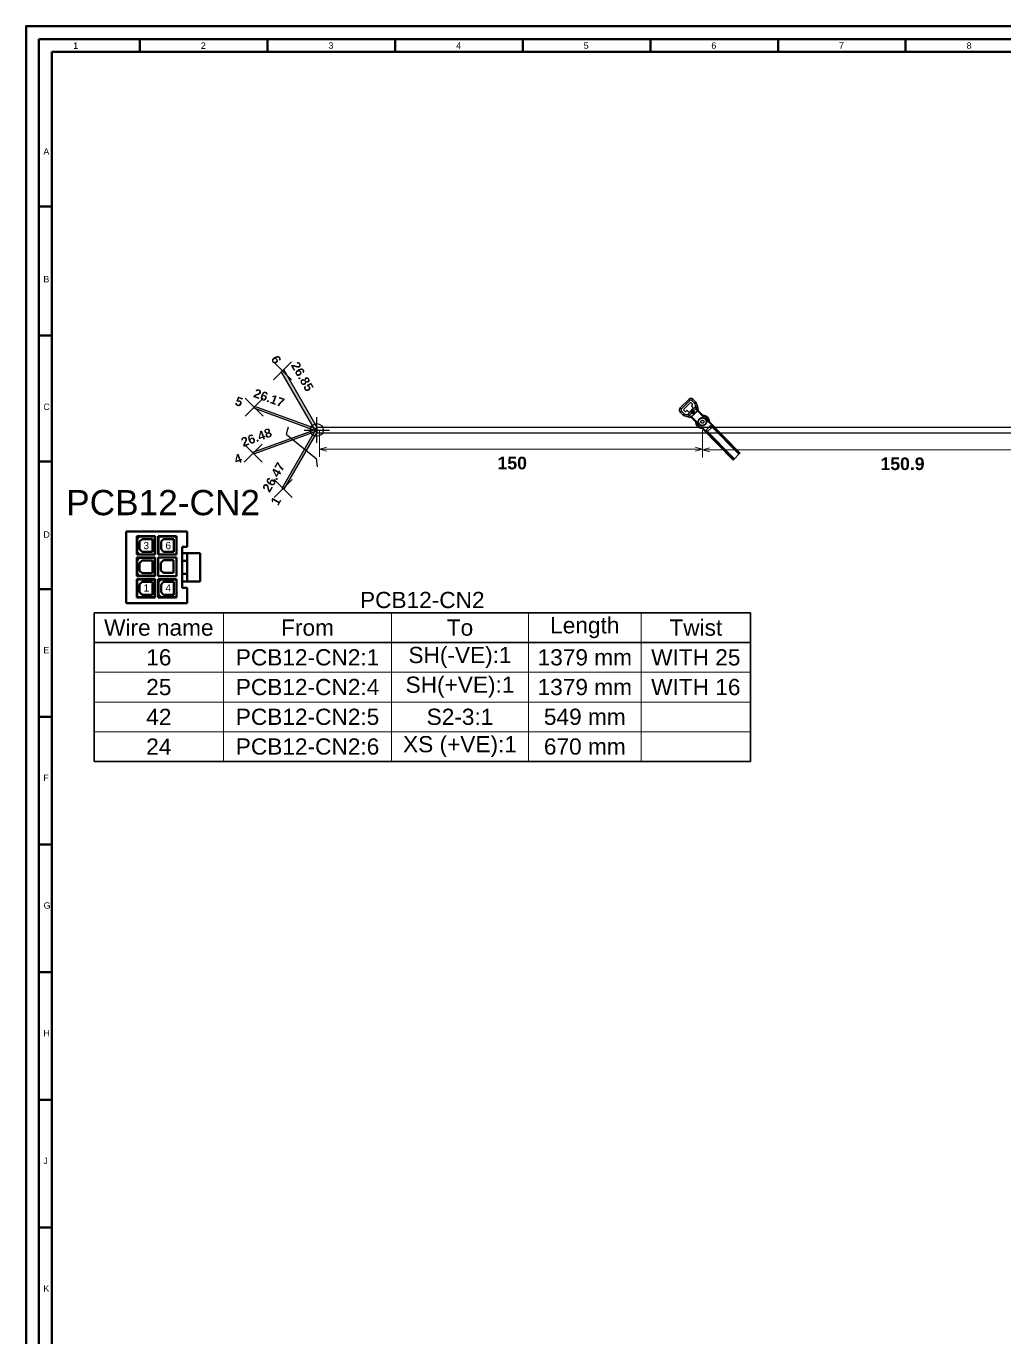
# Model space of a CAD drawing. Header units: millimetres. Extents: x 0 to 1189, y 1 to 842.
# Drawn here: x 0 to 383, y 328 to 842 of the extents above; entities that cross this region are included whole.
import ezdxf

# ---------------------------------------------------------------- set-up
doc = ezdxf.new("R2010")
doc.units = ezdxf.units.MM
doc.header["$MEASUREMENT"] = 0
doc.linetypes.add('DottedLine', pattern=[3, 0, -3])
doc.styles.get("Standard").update_dxf_attribs({"font": 'txt.shx'})

msp = doc.modelspace()

# ---------------------------------------------------------------- hatches: boundary and pattern name
h = msp.add_hatch(color=1)
h.paths.add_polyline_path([(113.7, 683.34), (89.11, 692.29), (89.39, 693.04), (113.84, 684.14), (113.84, 684.12), (113.84, 683.34)], flags=0)
h.paths.add_polyline_path([(551.07, 740.65), (550.28, 740.65), (550.28, 754.94), (551.07, 754.94)], flags=0)
h = msp.add_hatch(color=2)
h.paths.add_polyline_path([(113.35, 683.43), (99.93, 706.68), (100.9, 707.25), (113.87, 684.79), (113.84, 684.79), (113.84, 683.43)], flags=0)
h.paths.add_polyline_path([(645.39, 605.24), (646.52, 605.24), (646.55, 588.98), (645.43, 588.98)], flags=0)
at = {"true_color": 0x008000}
h = msp.add_hatch(color=96, dxfattribs=at)
h.paths.add_polyline_path([(113.84, 683.29), (89.09, 674.29), (88.82, 675.04), (113.7, 684.09), (113.84, 684.09), (113.84, 683.32)], flags=0)
h.paths.add_polyline_path([(1118.23, 352.35), (1109.75, 336.05), (1109.05, 336.42), (1117.43, 352.54), (1117.48, 352.54), (1118.23, 352.54)], flags=0)
h = msp.add_hatch(color=5)
h.paths.add_polyline_path([(113.84, 682.92), (100.95, 660.59), (100.26, 660.99), (113.49, 683.92), (113.84, 683.92), (113.84, 683.32)], flags=0)
h.paths.add_polyline_path([(1118.31, 352.54), (1126.08, 335.33), (1125.36, 335), (1117.51, 352.37), (1117.51, 352.54), (1118.28, 352.54)], flags=0)

# ---------------------------------------------------------------- linework, layer by layer
at = {"color": 7, "linetype": 'Continuous', "lineweight": 50}
for p, q in [((0, 841.88), (1189, 841.88)), ((0, 841.88), (0, 0.88)), ((5, 836.88), (1184, 836.88)), ((5, 5.88), (5, 836.88)), ((44.5, 831.88), (44.5, 836.88)), ((94.5, 831.88), (94.5, 836.88)), ((144.5, 831.88), (144.5, 836.88)), ((194.5, 831.88), (194.5, 836.88)), ((244.5, 831.88), (244.5, 836.88)), ((294.5, 831.88), (294.5, 836.88)), ((344.5, 831.88), (344.5, 836.88)), ((10, 831.88), (1179, 831.88)), ((10, 10.88), (10, 831.88)), ((5, 771.23), (10, 771.23)), ((5, 720.73), (10, 720.73)), ((5, 671.38), (10, 671.38)), ((63.11, 643.94), (39.11, 643.94)), ((39.11, 643.94), (39.11, 615.94)), ((43.31, 642.14), (50.51, 642.14)), ((43.31, 634.94), (43.31, 642.14)), ((50.51, 642.14), (50.51, 634.94)), ((51.71, 634.94), (51.71, 642.14)), ((51.71, 642.14), (58.91, 642.14)), ((58.91, 642.14), (58.91, 634.94)), ((63.11, 637.94), (63.11, 643.94)), ((43.41, 641.04), (44.41, 642.04)), ((43.41, 636.04), (43.41, 641.04)), ((44.41, 642.04), (50.41, 642.04)), ((44.41, 640.04), (45.41, 641.04)), ((44.41, 637.04), (44.41, 640.04)), ((45.41, 636.04), (44.41, 637.04)), ((45.41, 641.04), (49.41, 641.04)), ((49.41, 641.04), (49.41, 636.04)), ((50.41, 642.04), (50.41, 635.04)), ((51.81, 635.04), (51.81, 642.04)), ((51.81, 642.04), (58.81, 642.04)), ((52.81, 640.04), (53.81, 641.04)), ((52.81, 637.04), (52.81, 640.04)), ((53.81, 636.04), (52.81, 637.04)), ((53.81, 641.04), (57.81, 641.04)), ((57.81, 641.04), (57.81, 636.04)), ((58.81, 642.04), (58.81, 635.04)), ((61.11, 637.94), (61.11, 621.94)), ((61.11, 637.94), (63.11, 637.94)), ((50.51, 634.94), (43.31, 634.94)), ((43.31, 626.54), (43.31, 633.74)), ((43.31, 633.74), (50.51, 633.74)), ((44.41, 635.04), (43.41, 636.04)), ((43.41, 632.64), (44.41, 633.64)), ((43.41, 627.64), (43.41, 632.64)), ((50.41, 635.04), (44.41, 635.04)), ((44.41, 633.64), (50.41, 633.64)), ((44.41, 631.64), (45.41, 632.64)), ((49.41, 636.04), (45.41, 636.04)), ((45.41, 632.64), (49.41, 632.64)), ((49.41, 632.64), (49.41, 627.64)), ((50.41, 633.64), (50.41, 626.64)), ((50.51, 633.74), (50.51, 626.54)), ((58.91, 634.94), (51.71, 634.94)), ((51.71, 633.74), (58.91, 633.74)), ((51.71, 626.54), (51.71, 633.74)), ((58.81, 635.04), (51.81, 635.04)), ((52.71, 631.76), (53.71, 632.76)), ((53.71, 632.76), (57.71, 632.76)), ((57.81, 636.04), (53.81, 636.04)), ((57.71, 632.76), (57.71, 627.76)), ((58.91, 633.74), (58.91, 626.54)), ((61.11, 635.44), (63.11, 635.44)), ((61.11, 632.44), (63.11, 632.44)), ((63.11, 635.44), (68.11, 635.44)), ((63.11, 635.44), (63.11, 624.44)), ((68.11, 635.44), (68.11, 624.44)), ((44.41, 626.64), (43.41, 627.64)), ((44.41, 628.64), (44.41, 631.64)), ((45.41, 627.64), (44.41, 628.64)), ((49.41, 627.64), (45.41, 627.64)), ((52.71, 628.76), (52.71, 631.76)), ((53.71, 627.76), (52.71, 628.76)), ((57.71, 627.76), (53.71, 627.76)), ((61.11, 627.44), (63.11, 627.44)), ((50.51, 626.54), (43.31, 626.54)), ((43.31, 618.14), (43.31, 625.34)), ((43.31, 625.34), (50.51, 625.34)), ((43.41, 618.24), (43.41, 625.24)), ((43.41, 625.24), (50.41, 625.24)), ((50.41, 626.64), (44.41, 626.64)), ((44.41, 623.24), (45.41, 624.24)), ((44.41, 620.24), (44.41, 623.24)), ((45.41, 624.24), (49.41, 624.24)), ((49.41, 624.24), (49.41, 619.24)), ((50.41, 625.24), (50.41, 618.24)), ((50.51, 625.34), (50.51, 618.14)), ((58.91, 626.54), (51.71, 626.54)), ((51.71, 625.34), (58.91, 625.34)), ((51.71, 618.14), (51.71, 625.34)), ((51.81, 624.24), (52.81, 625.24)), ((51.81, 619.24), (51.81, 624.24)), ((52.81, 625.24), (58.81, 625.24)), ((52.81, 623.24), (53.81, 624.24)), ((52.81, 620.24), (52.81, 623.24)), ((53.81, 624.24), (57.81, 624.24)), ((57.81, 624.24), (57.81, 619.24)), ((58.81, 625.24), (58.81, 618.24)), ((58.91, 625.34), (58.91, 618.14)), ((61.11, 624.44), (63.11, 624.44)), ((63.11, 621.94), (61.11, 621.94)), ((63.11, 624.44), (68.11, 624.44)), ((63.11, 615.94), (63.11, 621.94)), ((5, 621.38), (10, 621.38)), ((50.51, 618.14), (43.31, 618.14)), ((50.41, 618.24), (43.41, 618.24)), ((45.41, 619.24), (44.41, 620.24)), ((49.41, 619.24), (45.41, 619.24)), ((58.91, 618.14), (51.71, 618.14)), ((52.81, 618.24), (51.81, 619.24)), ((53.81, 619.24), (52.81, 620.24)), ((58.81, 618.24), (52.81, 618.24)), ((57.81, 619.24), (53.81, 619.24)), ((63.11, 615.94), (39.11, 615.94)), ((5, 571.38), (10, 571.38)), ((5, 521.38), (10, 521.38)), ((5, 471.38), (10, 471.38)), ((5, 421.38), (10, 421.38)), ((5, 371.38), (10, 371.38))]:
    msp.add_line(p, q, dxfattribs=at)
at = {"color": 7, "linetype": 'Continuous', "lineweight": 25}
for p, q in [((96.88, 710.5), (103.95, 703.43)), ((103.95, 710.5), (96.88, 703.43)), ((85.71, 696.2), (92.78, 689.13)), ((92.78, 696.2), (85.71, 689.13)), ((256.19, 692.48), (259.51, 695.75)), ((256.65, 692), (259.98, 695.28)), ((257.68, 691.97), (260, 694.25)), ((259.98, 695.28), (259.51, 695.75)), ((260.59, 694.24), (260.88, 693.94)), ((261.28, 695.74), (260.8, 695.27)), ((261.84, 694.21), (260.8, 695.27)), ((262.32, 694.68), (261.28, 695.74)), ((262.32, 694.68), (261.84, 694.21)), ((262.64, 694.12), (261.99, 693.95)), ((262.18, 693.24), (261.99, 693.95)), ((262.82, 693.41), (262.64, 694.12)), ((113.84, 678.72), (113.84, 688.72)), ((256.17, 690.71), (256.12, 690.77)), ((256.17, 690.71), (256.65, 691.18)), ((256.17, 690.71), (257.21, 689.65)), ((256.19, 692.48), (256.65, 692)), ((256.65, 691.18), (257.69, 690.12)), ((257.21, 689.65), (257.69, 690.12)), ((257.97, 691.08), (257.68, 691.38)), ((257.77, 689.33), (257.95, 689.97)), ((257.77, 689.33), (258.47, 689.13)), ((257.95, 689.97), (258.65, 689.77)), ((258.47, 689.13), (258.65, 689.77)), ((258.47, 689.13), (259.64, 688.81)), ((258.89, 691.4), (258.56, 691.07)), ((259.65, 690.62), (258.89, 691.4)), ((260.62, 691.25), (259.27, 689.92)), ((259.27, 689.92), (259.71, 689.48)), ((259.64, 688.81), (259.67, 688.8)), ((261.31, 692.26), (259.65, 690.62)), ((260.76, 690.51), (259.71, 689.48)), ((259.71, 689.48), (260.83, 689.17)), ((260.48, 688.65), (260.72, 688.89)), ((260.48, 688.65), (262.28, 686.82)), ((260.88, 693.35), (260.55, 693.03)), ((260.55, 693.03), (261.31, 692.26)), ((260.97, 690.88), (260.62, 691.25)), ((262.02, 692.63), (260.67, 691.3)), ((260.67, 691.3), (261.03, 690.94)), ((260.97, 690.88), (260.7, 690.62)), ((260.72, 688.89), (262.52, 687.06)), ((260.75, 690.51), (261.2, 690.05)), ((260.83, 689.17), (260.8, 689.14)), ((261.62, 689.94), (260.83, 689.17)), ((260.86, 689.13), (260.83, 689.17)), ((260.86, 689.13), (260.85, 689.12)), ((261.79, 690.05), (260.86, 689.13)), ((260.97, 690.88), (261.03, 690.94)), ((260.97, 690.88), (261.79, 690.05)), ((261.03, 690.94), (261.3, 691.2)), ((261.03, 690.94), (261.85, 690.11)), ((262.46, 692.18), (261.41, 691.15)), ((261.41, 691.15), (261.86, 690.7)), ((261.79, 690.05), (261.85, 690.11)), ((262.78, 691.02), (261.85, 690.11)), ((262.75, 691.06), (261.96, 690.28)), ((262.02, 692.63), (262.46, 692.18)), ((262.82, 693.41), (262.18, 693.24)), ((262.46, 692.18), (262.75, 691.06)), ((262.75, 691.06), (262.78, 691.09)), ((262.75, 691.06), (262.78, 691.02)), ((262.78, 691.02), (262.79, 691.03)), ((262.82, 693.41), (263.13, 692.24)), ((263.27, 691.4), (263.03, 691.16)), ((264.83, 689.34), (263.03, 691.16)), ((263.13, 692.24), (263.13, 692.21)), ((265.07, 689.57), (263.27, 691.4)), ((265.07, 689.57), (264.83, 689.34)), ((265.24, 689.12), (265.3, 689.45)), ((108.84, 683.72), (118.84, 683.72)), ((113.84, 684.79), (133.27, 684.79)), ((113.84, 683.72), (113.84, 684.79)), ((113.84, 683.72), (113.84, 682.65)), ((133.27, 684.79), (170.37, 684.79)), ((170.37, 684.79), (215.23, 684.79)), ((215.23, 684.79), (244.23, 684.79)), ((244.23, 684.79), (262.14, 684.79)), ((262.14, 684.79), (263.88, 684.79)), ((262.28, 686.82), (262.52, 687.06)), ((262.72, 686.65), (262.39, 686.6)), ((263.88, 684.79), (288.24, 684.79)), ((264.49, 684.86), (264.43, 684.53)), ((264.66, 684.41), (264.89, 684.64)), ((276.89, 671.98), (264.66, 684.41)), ((277.13, 672.22), (264.89, 684.64)), ((268.11, 685.47), (266.33, 683.71)), ((277.39, 672.48), (266.33, 683.71)), ((268.68, 684.9), (266.9, 683.14)), ((267, 687.33), (267.33, 687.38)), ((267.45, 687.16), (267.21, 686.92)), ((279.44, 674.5), (267.21, 686.92)), ((279.68, 674.73), (267.45, 687.16)), ((279.17, 674.23), (268.11, 685.47)), ((288.24, 684.79), (348.65, 684.79)), ((348.65, 684.79), (413.35, 684.79)), ((85.42, 678.2), (92.49, 671.13)), ((92.49, 678.2), (85.42, 671.13)), ((113.84, 682.65), (133.27, 682.65)), ((133.27, 682.65), (170.37, 682.65)), ((170.37, 682.65), (215.23, 682.65)), ((215.23, 682.65), (244.23, 682.65)), ((244.23, 682.65), (262.14, 682.65)), ((262.14, 682.65), (263.88, 682.65)), ((263.88, 682.65), (288.24, 682.65)), ((288.24, 682.65), (348.65, 682.65)), ((348.65, 682.65), (413.35, 682.65)), ((277.39, 672.48), (279.17, 674.23)), ((279.17, 674.23), (279.44, 674.5)), ((279.44, 674.5), (279.68, 674.73)), ((276.89, 671.98), (277.13, 672.22)), ((277.13, 672.22), (277.39, 672.48)), ((97.07, 664.33), (104.14, 657.26)), ((104.14, 664.33), (97.07, 657.26))]:
    msp.add_line(p, q, dxfattribs=at)
at = {"color": 7, "linetype": 'Continuous', "lineweight": 18}
for p, q in [((114.86, 683.72), (114.86, 673.21)), ((264.91, 683.72), (264.91, 673.21)), ((264.91, 683.72), (264.91, 672.93)), ((114.86, 676.21), (117.76, 676.98)), ((114.86, 676.21), (264.91, 676.21)), ((114.86, 676.21), (117.76, 675.43)), ((264.91, 676.21), (262.01, 676.98)), ((264.91, 676.21), (262.01, 675.43)), ((264.91, 675.93), (267.81, 676.71)), ((264.91, 675.93), (415.81, 675.93)), ((264.91, 675.93), (267.81, 675.15)), ((77.28, 612.12), (77.28, 553.91)), ((143.13, 612.12), (143.13, 553.91)), ((196.7, 612.12), (196.7, 553.91)), ((240.92, 612.12), (240.92, 553.91)), ((26.62, 588.84), (283.69, 588.84)), ((26.62, 577.19), (283.69, 577.19)), ((26.62, 565.55), (283.69, 565.55))]:
    msp.add_line(p, q, dxfattribs=at)
at = {"color": 7, "linetype": 'Continuous', "lineweight": 35}
for p, q in [((26.62, 612.12), (283.69, 612.12)), ((26.62, 553.91), (26.62, 612.12)), ((283.69, 612.12), (283.69, 553.91)), ((26.62, 600.48), (283.69, 600.48)), ((283.69, 553.91), (26.62, 553.91))]:
    msp.add_line(p, q, dxfattribs=at)
at = {"color": 251, "linetype": 'DottedLine', "lineweight": 50, "true_color": 0x656565}
msp.add_polyline3d([(0, 0.88, 0), (0, 841.88, 0), (1189, 841.88, 0), (1189, 0.88, 0), (0, 0.88, 0)], dxfattribs=at)
at = {"color": 7, "linetype": 'Continuous', "lineweight": 25}
for points in [[(113.84, 683.43, 0), (113.35, 683.43, 0), (99.93, 706.68, 0), (100.9, 707.25, 0), (113.87, 684.79, 0), (113.84, 684.79, 0), (113.84, 683.43, 0), (113.84, 683.43, 0)], [(113.84, 683.34, 0), (113.7, 683.34, 0), (89.11, 692.29, 0), (89.39, 693.04, 0), (113.84, 684.14, 0), (113.84, 684.12, 0), (113.84, 683.34, 0), (113.84, 683.34, 0)], [(258.65, 689.77, 0), (258.85, 689.75, 0), (259.05, 689.79, 0), (259.27, 689.92, 0)], [(260.7, 690.62, 0), (260.67, 690.81, 0), (260.62, 691.25, 0)], [(261.3, 691.2, 0), (261.11, 691.24, 0), (260.67, 691.3, 0)], [(262.02, 692.63, 0), (262.13, 692.79, 0), (262.19, 692.98, 0), (262.18, 693.24, 0)], [(263.13, 692.21, 0), (263.16, 691.91, 0), (263.11, 691.61, 0), (262.98, 691.33, 0), (262.78, 691.09, 0)], [(265.01, 689.63, 0), (265.52, 689.59, 0), (266.03, 689.45, 0), (266.5, 689.19, 0), (266.82, 688.92, 0)], [(266.82, 688.92, 0), (267.09, 688.6, 0), (267.29, 688.24, 0), (267.43, 687.85, 0), (267.5, 687.47, 0), (267.51, 687.09, 0)], [(113.84, 683.32, 0), (113.84, 683.29, 0), (89.09, 674.29, 0), (88.82, 675.04, 0), (113.7, 684.09, 0), (113.84, 684.09, 0), (113.84, 683.32, 0), (113.84, 683.32, 0)], [(113.84, 683.32, 0), (113.84, 682.92, 0), (100.95, 660.59, 0), (100.26, 660.99, 0), (113.49, 683.92, 0), (113.84, 683.92, 0), (113.84, 683.32, 0), (113.84, 683.32, 0)], [(102.62, 684.85, 0), (101.85, 682.1, 0), (113.63, 672.62, 0), (113.94, 669.25, 0)], [(262.22, 686.88, 0), (262.22, 686.59, 0), (262.26, 686.29, 0), (262.33, 686.01, 0), (262.43, 685.75, 0), (262.64, 685.38, 0), (262.9, 685.06, 0)], [(264.72, 684.35, 0), (264.24, 684.38, 0), (263.77, 684.5, 0), (263.31, 684.73, 0), (262.9, 685.06, 0)]]:
    msp.add_polyline3d(points, dxfattribs=at)
msp.add_ellipse((113.84, 683.72), major_axis=(2.5, 0), ratio=0.999999, dxfattribs=at)
for points, weights in [([(261.28, 695.74), (261.04, 695.98), (260.72, 696.07), (260.4, 696.16), (260.07, 696.07), (259.75, 695.99), (259.51, 695.75)], [1, 0.965925812721, 1, 0.965925812721, 1, 0.965925812721, 1]), ([(260.8, 695.27), (260.69, 695.38), (260.54, 695.42), (260.39, 695.47), (260.24, 695.43), (260.09, 695.39), (259.98, 695.28)], [1, 0.965925812721, 1, 0.965925812721, 1, 0.965925812721, 1]), ([(260.59, 694.24), (260.51, 694.32), (260.4, 694.35), (260.3, 694.38), (260.19, 694.35), (260.08, 694.32), (260, 694.25)], [1, 0.965925812721, 1, 0.965925812721, 1, 0.965925812721, 1]), ([(260.88, 693.35), (260.96, 693.43), (260.99, 693.54), (261.02, 693.65), (260.99, 693.76), (260.96, 693.86), (260.88, 693.94)], [1, 0.965925812721, 1, 0.965925812721, 1, 0.965925812721, 1]), ([(261.99, 693.95), (261.98, 694), (261.96, 694.05), (261.94, 694.09), (261.91, 694.13), (261.88, 694.18), (261.84, 694.21)], [1, 0.996194720268, 1, 0.996194720268, 1, 0.996194720268, 1]), ([(262.64, 694.12), (262.61, 694.22), (262.57, 694.32), (262.52, 694.42), (262.46, 694.51), (262.4, 694.6), (262.32, 694.68)], [1, 0.996194720268, 1, 0.996194720268, 1, 0.996194720268, 1]), ([(256.19, 692.48), (255.95, 692.24), (255.86, 691.92), (255.77, 691.6), (255.85, 691.27), (255.94, 690.95), (256.17, 690.71)], [1, 0.965925812721, 1, 0.965925812721, 1, 0.965925812721, 1]), ([(256.65, 692), (256.54, 691.89), (256.5, 691.74), (256.46, 691.59), (256.5, 691.44), (256.54, 691.29), (256.65, 691.18)], [1, 0.965925812721, 1, 0.965925812721, 1, 0.965925812721, 1]), ([(257.21, 689.65), (257.29, 689.58), (257.38, 689.51), (257.47, 689.45), (257.57, 689.4), (257.66, 689.35), (257.77, 689.33)], [1, 0.996194720268, 1, 0.996194720268, 1, 0.996194720268, 1]), ([(257.68, 691.97), (257.6, 691.89), (257.58, 691.78), (257.55, 691.67), (257.57, 691.56), (257.6, 691.46), (257.68, 691.38)], [1, 0.965925812721, 1, 0.965925812721, 1, 0.965925812721, 1]), ([(257.69, 690.12), (257.72, 690.08), (257.76, 690.06), (257.81, 690.03), (257.85, 690), (257.9, 689.98), (257.95, 689.97)], [1, 0.996194720268, 1, 0.996194720268, 1, 0.996194720268, 1]), ([(257.97, 691.08), (258.05, 691), (258.16, 690.97), (258.27, 690.94), (258.37, 690.97), (258.48, 691), (258.56, 691.08)], [1, 0.965925812721, 1, 0.965925812721, 1, 0.965925812721, 1]), ([(258.47, 689.13), (258.69, 689.07), (258.92, 689.09), (259.15, 689.11), (259.35, 689.21), (259.56, 689.31), (259.71, 689.48)], [1, 0.983762443066, 1, 0.983762443066, 1, 0.983762443066, 1]), ([(259.64, 688.81), (259.71, 688.79), (259.78, 688.78), (259.85, 688.77), (259.92, 688.76), (259.98, 688.76), (260.05, 688.77)], [1, 0.998469829559, 1, 0.998469829559, 1, 0.998469829559, 1]), ([(259.67, 688.8), (259.87, 688.75), (260.07, 688.77), (260.28, 688.8), (260.46, 688.89), (260.65, 688.98), (260.8, 689.14)], [1, 0.985481619835, 1, 0.985481619835, 1, 0.985481619835, 1]), ([(260.05, 688.77), (260.14, 688.77), (260.22, 688.79), (260.31, 688.81), (260.39, 688.83), (260.47, 688.86), (260.55, 688.9)], [1, 0.997721195221, 1, 0.997721195221, 1, 0.997721195221, 1]), ([(260.48, 688.65), (260.43, 688.7), (260.38, 688.73), (260.32, 688.76), (260.26, 688.77), (260.19, 688.78), (260.13, 688.77)], [1, 0.988333702087, 1, 0.988333702087, 1, 0.988333702087, 1]), ([(260.55, 688.9), (260.6, 688.93), (260.66, 688.96), (260.71, 689), (260.76, 689.04), (260.81, 689.08), (260.85, 689.12)], [1, 0.9987398386, 1, 0.9987398386, 1, 0.9987398386, 1]), ([(260.72, 688.89), (260.7, 688.9), (260.69, 688.91), (260.68, 688.92), (260.67, 688.93), (260.65, 688.94), (260.64, 688.95)], [1, 0.999736726284, 1, 0.999736726284, 1, 0.999736726284, 1]), ([(260.71, 690.62), (260.71, 690.6), (260.72, 690.58), (260.72, 690.56), (260.73, 690.54), (260.74, 690.53), (260.75, 690.51)], [1, 0.997151911259, 1, 0.997151911259, 1, 0.997151911259, 1]), ([(260.8, 689.14), (260.81, 689.13), (260.82, 689.12), (260.84, 689.12), (260.84, 689.12), (260.85, 689.12), (260.85, 689.12)], [1, 0.998356223106, 1, 0.998356223106, 1, 0.998356223106, 1]), ([(261.2, 690.05), (261.28, 689.97), (261.39, 689.94), (261.5, 689.91), (261.61, 689.94), (261.71, 689.97), (261.79, 690.05)], [1, 0.965925812721, 1, 0.965925812721, 1, 0.965925812721, 1]), ([(261.41, 691.15), (261.39, 691.17), (261.37, 691.18), (261.36, 691.19), (261.34, 691.19), (261.32, 691.2), (261.3, 691.2)], [1, 0.997134566307, 1, 0.997134566307, 1, 0.997134566307, 1]), ([(261.85, 690.11), (261.93, 690.18), (261.96, 690.29), (261.99, 690.4), (261.96, 690.51), (261.94, 690.62), (261.86, 690.7)], [1, 0.965925812721, 1, 0.965925812721, 1, 0.965925812721, 1]), ([(262.46, 692.18), (262.62, 692.33), (262.73, 692.54), (262.83, 692.74), (262.85, 692.97), (262.88, 693.19), (262.82, 693.41)], [1, 0.983762383461, 1, 0.983762383461, 1, 0.983762383461, 1]), ([(262.79, 691.03), (262.8, 691.04), (262.8, 691.04), (262.8, 691.05), (262.79, 691.06), (262.79, 691.07), (262.78, 691.09)], [1, 0.998356223106, 1, 0.998356223106, 1, 0.998356223106, 1]), ([(262.79, 691.03), (262.84, 691.08), (262.88, 691.12), (262.92, 691.17), (262.95, 691.23), (262.99, 691.28), (263.02, 691.33)], [1, 0.9987398386, 1, 0.9987398386, 1, 0.9987398386, 1]), ([(262.97, 691.24), (262.98, 691.23), (262.99, 691.22), (263, 691.2), (263.01, 691.19), (263.02, 691.18), (263.03, 691.16)], [1, 0.999736726284, 1, 0.999736726284, 1, 0.999736726284, 1]), ([(263.02, 691.33), (263.06, 691.41), (263.09, 691.49), (263.12, 691.57), (263.14, 691.66), (263.16, 691.74), (263.16, 691.83)], [1, 0.997721254826, 1, 0.997721254826, 1, 0.997721254826, 1]), ([(263.16, 691.83), (263.17, 691.89), (263.17, 691.96), (263.16, 692.03), (263.15, 692.1), (263.14, 692.17), (263.13, 692.24)], [1, 0.998469829559, 1, 0.998469829559, 1, 0.998469829559, 1]), ([(263.15, 691.75), (263.15, 691.69), (263.16, 691.62), (263.17, 691.56), (263.2, 691.5), (263.23, 691.44), (263.27, 691.4)], [1, 0.988333702087, 1, 0.988333702087, 1, 0.988333702087, 1]), ([(266.02, 688.13), (264.05, 690.13), (263.3, 687.42), (262.55, 684.71), (265.27, 685.42), (268, 686.12), (266.02, 688.13)], [1, 0.499999970198, 1, 0.499999970198, 1, 0.499999970198, 1]), ([(265.99, 688.1), (264.07, 690.05), (263.34, 687.41), (262.61, 684.77), (265.26, 685.46), (267.92, 686.15), (265.99, 688.1)], [1, 0.499999970198, 1, 0.499999970198, 1, 0.499999970198, 1]), ([(265.9, 688.01), (264.13, 689.81), (263.46, 687.38), (262.78, 684.94), (265.23, 685.58), (267.67, 686.21), (265.9, 688.01)], [1, 0.499999970198, 1, 0.499999970198, 1, 0.499999970198, 1]), ([(264.83, 689.34), (264.89, 689.28), (264.95, 689.24), (265.02, 689.19), (265.09, 689.17), (265.16, 689.14), (265.24, 689.12)], [1, 0.994677901268, 1, 0.994677901268, 1, 0.994677901268, 1]), ([(265.07, 689.57), (265.1, 689.54), (265.14, 689.51), (265.17, 689.49), (265.21, 689.47), (265.25, 689.46), (265.3, 689.45)], [1, 0.994677901268, 1, 0.994677901268, 1, 0.994677901268, 1]), ([(267, 687.33), (266.93, 687.78), (266.69, 688.16), (266.44, 688.54), (266.06, 688.79), (265.69, 689.04), (265.24, 689.12)], [1, 0.978768289089, 1, 0.978768289089, 1, 0.978768289089, 1]), ([(267.33, 687.38), (267.25, 687.9), (266.97, 688.34), (266.68, 688.78), (266.25, 689.07), (265.81, 689.36), (265.3, 689.45)], [1, 0.978768289089, 1, 0.978768289089, 1, 0.978768289089, 1]), ([(262.39, 686.6), (262.39, 686.64), (262.37, 686.68), (262.36, 686.72), (262.33, 686.75), (262.31, 686.79), (262.28, 686.82)], [1, 0.994677901268, 1, 0.994677901268, 1, 0.994677901268, 1]), ([(262.39, 686.6), (262.48, 686.08), (262.76, 685.64), (263.04, 685.2), (263.48, 684.91), (263.91, 684.62), (264.43, 684.53)], [1, 0.978768289089, 1, 0.978768289089, 1, 0.978768289089, 1]), ([(262.72, 686.65), (262.71, 686.72), (262.68, 686.8), (262.66, 686.87), (262.61, 686.93), (262.57, 687), (262.52, 687.06)], [1, 0.994677901268, 1, 0.994677901268, 1, 0.994677901268, 1]), ([(262.72, 686.65), (262.8, 686.2), (263.04, 685.82), (263.29, 685.44), (263.66, 685.18), (264.04, 684.93), (264.49, 684.86)], [1, 0.978768289089, 1, 0.978768289089, 1, 0.978768289089, 1]), ([(265.28, 687.4), (264.57, 688.12), (264.3, 687.14), (264.03, 686.17), (265.01, 686.42), (265.99, 686.68), (265.28, 687.4)], [1, 0.499999970198, 1, 0.499999970198, 1, 0.499999970198, 1]), ([(264.66, 684.41), (264.63, 684.44), (264.59, 684.46), (264.55, 684.49), (264.51, 684.5), (264.47, 684.52), (264.43, 684.53)], [1, 0.994677901268, 1, 0.994677901268, 1, 0.994677901268, 1]), ([(264.89, 684.64), (264.84, 684.7), (264.77, 684.74), (264.71, 684.78), (264.64, 684.81), (264.56, 684.84), (264.49, 684.86)], [1, 0.994677901268, 1, 0.994677901268, 1, 0.994677901268, 1]), ([(267, 687.33), (267.02, 687.25), (267.04, 687.18), (267.07, 687.11), (267.11, 687.04), (267.15, 686.98), (267.21, 686.92)], [1, 0.994677901268, 1, 0.994677901268, 1, 0.994677901268, 1]), ([(267.33, 687.38), (267.34, 687.34), (267.35, 687.3), (267.37, 687.26), (267.39, 687.22), (267.42, 687.19), (267.45, 687.16)], [1, 0.994677901268, 1, 0.994677901268, 1, 0.994677901268, 1])]:
    msp.add_rational_spline(points, weights, degree=2, knots=[0, 0, 0, 0.333333, 0.333333, 0.666667, 0.666667, 1, 1, 1], dxfattribs=at)

# ---------------------------------------------------------------- texts
at = {"color": 7, "lineweight": 0, "attachment_point": 5}
for s, insert, char_height in [('{\\fArial|b0|i0|c0;1}', (19.36, 834.28), 2.5), ('{\\fArial|b0|i0|c0;2}', (69.36, 834.28), 2.5), ('{\\fArial|b0|i0|c0;3}', (119.36, 834.28), 2.5), ('{\\fArial|b0|i0|c0;4}', (169.36, 834.28), 2.5), ('{\\fArial|b0|i0|c0;5}', (219.36, 834.28), 2.5), ('{\\fArial|b0|i0|c0;6}', (269.36, 834.28), 2.5), ('{\\fArial|b0|i0|c0;7}', (319.36, 834.28), 2.5), ('{\\fArial|b0|i0|c0;8}', (369.36, 834.28), 2.5), ('{\\fArial|b0|i0|c0;A}', (7.88, 792.8), 2.5), ('{\\fArial|b0|i0|c0;B}', (7.88, 742.8), 2.5), ('{\\fArial|b0|i0|c0;C}', (7.98, 692.8), 2.5), ('{\\fArial|b1|i0|c0;150}', (190.38, 670.76), 4.9389), ('{\\fArial|b1|i0|c0;150.9}', (343.27, 670.48), 4.9389), ('{\\fArial|b0|i0|c0;D}', (7.98, 642.8), 2.5), ('{\\fArial|b0|i0|c0;E}', (7.88, 597.49), 2.5), ('{\\fArial|b0|i0|c0;F}', (7.78, 547.49), 2.5), ('{\\fArial|b0|i0|c0;G}', (8.17, 497.49), 2.5), ('{\\fArial|b0|i0|c0;H}', (7.98, 447.49), 2.5), ('{\\fArial|b0|i0|c0;J}', (7.58, 397.49), 2.5), ('{\\fArial|b0|i0|c0;K}', (7.88, 347.49), 2.5)]:
    msp.add_mtext(s, dxfattribs=dict(at, insert=insert, char_height=char_height))
at = {"color": 7, "lineweight": 0, "char_height": 3.5278, "attachment_point": 5}
for s, insert, rotation in [('{\\fArial|b1|i0|c0;6}', (97.91, 711.3), 300.0001), ('{\\fArial|b1|i0|c0;26.85}', (108.18, 704.65), 300.0001), ('{\\fArial|b1|i0|c0;26.17}', (95.13, 696.27), 340), ('{\\fArial|b1|i0|c0;5}', (83.35, 694.81), 340), ('{\\fArial|b1|i0|c0;26.48}', (90.18, 680.85), 20), ('{\\fArial|b1|i0|c0;4}', (82.94, 672.47), 20), ('{\\fArial|b1|i0|c0;26.47}', (96.92, 665.22), 60), ('{\\fArial|b1|i0|c0;1}', (97.78, 655.9), 60)]:
    msp.add_mtext(s, dxfattribs=dict(at, insert=insert, rotation=rotation))
at = {"color": 7, "attachment_point": 5}
for s, insert, char_height in [('{\\fArial|b0|i0|c0;PCB12-CN2}', (53.61, 655.23), 9.8778), ('{\\fArial|b0|i0|c0;3}', (47.02, 638.46), 2.8222), ('{\\fArial|b0|i0|c0;6}', (55.62, 638.46), 2.8222), ('{\\fArial|b0|i0|c0;1}', (47.02, 621.86), 2.8222), ('{\\fArial|b0|i0|c0;4}', (55.62, 621.86), 2.8222), ('{\\fArial|b0|i0|c0;PCB12-CN2}', (155.15, 617.12), 6.35), ('{\\fArial|b0|i0|c0;Wire name}', (51.95, 606.3), 6.35), ('{\\fArial|b0|i0|c0;From}', (110.2, 606.3), 6.35), ('{\\fArial|b0|i0|c0;To}', (169.92, 606.3), 6.35), ('{\\fArial|b0|i0|c0;Length}', (218.81, 606.3), 6.35), ('{\\fArial|b0|i0|c0;Twist}', (262.3, 606.3), 6.35), ('{\\fArial|b0|i0|c0;16}', (51.95, 594.66), 6.35), ('{\\fArial|b0|i0|c0;PCB12-CN2:1}', (110.2, 594.66), 6.35), ('{\\fArial|b0|i0|c0;SH(-VE):1}', (169.92, 594.66), 6.35), ('{\\fArial|b0|i0|c0;1379 mm}', (218.81, 594.66), 6.35), ('{\\fArial|b0|i0|c0;WITH 25}', (262.3, 594.66), 6.35), ('{\\fArial|b0|i0|c0;25}', (51.95, 583.02), 6.35), ('{\\fArial|b0|i0|c0;PCB12-CN2:4}', (110.2, 583.02), 6.35), ('{\\fArial|b0|i0|c0;SH(+VE):1}', (169.92, 583.02), 6.35), ('{\\fArial|b0|i0|c0;1379 mm}', (218.81, 583.02), 6.35), ('{\\fArial|b0|i0|c0;WITH 16}', (262.3, 583.02), 6.35), ('{\\fArial|b0|i0|c0;42}', (51.95, 571.37), 6.35), ('{\\fArial|b0|i0|c0;PCB12-CN2:5}', (110.2, 571.37), 6.35), ('{\\fArial|b0|i0|c0;S2-3:1}', (169.92, 571.37), 6.35), ('{\\fArial|b0|i0|c0;549 mm}', (218.81, 571.37), 6.35), ('{\\fArial|b0|i0|c0;24}', (51.95, 559.73), 6.35), ('{\\fArial|b0|i0|c0;PCB12-CN2:6}', (110.2, 559.73), 6.35), ('{\\fArial|b0|i0|c0;XS (+VE):1}', (169.92, 559.73), 6.35), ('{\\fArial|b0|i0|c0;670 mm}', (218.81, 559.73), 6.35)]:
    msp.add_mtext(s, dxfattribs=dict(at, insert=insert, char_height=char_height))

doc.saveas('drawing.dxf')
